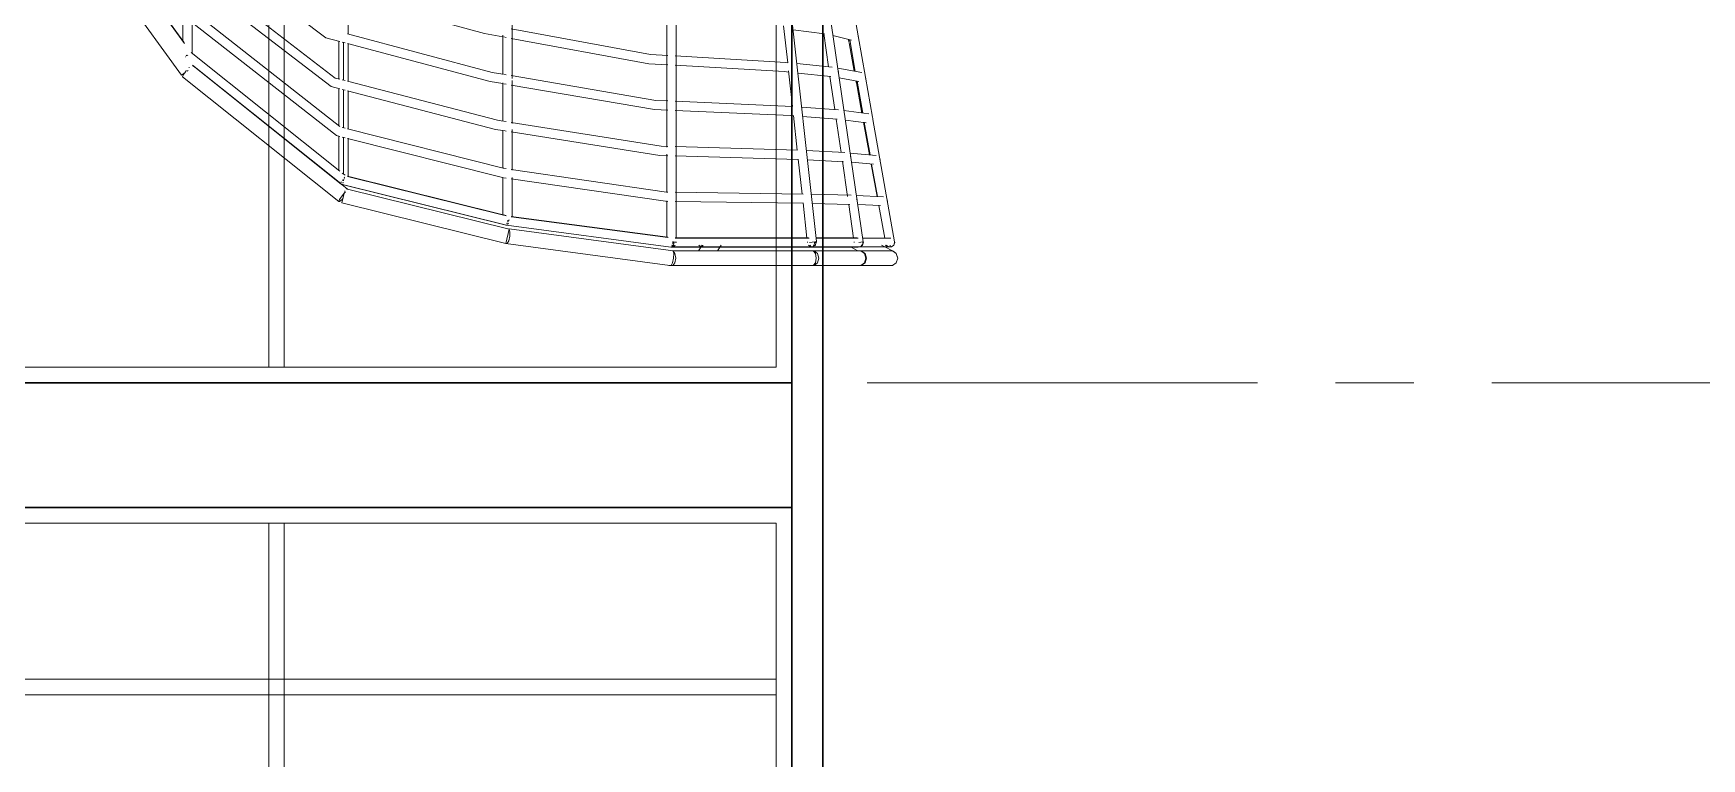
# Model space of a CAD drawing. Header units: millimetres. Extents: x 886808 to 1650903, y -1008069 to 230892.
# Drawn here: x 1046493 to 1051836, y -405387 to -403062 of the extents above; entities that cross this region are included whole.
import ezdxf

# ---------------------------------------------------------------- set-up
doc = ezdxf.new("R2010")
doc.units = ezdxf.units.MM
doc.linetypes.add('CENTER', pattern=[2, 1.25, -0.25, 0.25, -0.25])
doc.layers.get('0').update_dxf_attribs({"lineweight": 0})
for name, color, linetype, lineweight in [('03- Net Cua- 153', 153, 'Continuous', 9), ('8l NET TO', 8, 'Continuous', 9), ('A-Wall', 113, 'Continuous', 30), ('A_Dim', 8, 'Continuous', 5)]:
    doc.layers.add(name, color=color, linetype=linetype, lineweight=lineweight)

# ---------------------------------------------------------------- blocks, each defined once
blk = doc.blocks.new('A$C41046D4A')
at = {"transparency": 33554636}
for p, q in [((8479.1, 1451.8), (7879.1, 5551.6)), ((8329.2, 1453), (7881.1, 5535.3)), ((7850, 1758), (7850, 5323.7)), ((7355, 1984.3), (7355, 5281.4)), ((7880, 1464), (7880, 5274)), ((5827.1, 2750.3), (6304.9, 2088.1)), ((5827.4, 2751.1), (6302.9, 2092)), ((5795.7, 2678.9), (6295.7, 1985.9)), ((6327.1, 2432.1), (6758.4, 2106)), ((6327.1, 2332.2), (6788.2, 1976.8)), ((6327.1, 2294.5), (6775, 1949.4)), ((8462.8, 2112.6), (8439.5, 2244.8)), ((6327.1, 2195.4), (6802.9, 1821.8)), ((6827.1, 2239.5), (7266.5, 2119.9)), ((6830, 2117.9), (6830, 2238.7)), ((6300, 2096), (6300, 2178.8)), ((6327.1, 2157.5), (6791.7, 1792.7)), ((6330, 2056.9), (6330, 2155.3)), ((8237.3, 2025.5), (8224.3, 2143.9)), ((6758.4, 2106), (6802.9, 2094.2)), ((6800, 2095), (6800, 2095.4)), ((6800, 1973.8), (6800, 2095)), ((6810.4, 2092.2), (6819.6, 2089.8)), ((6815, 2091), (6815, 2091.5)), ((6815, 1969.9), (6815, 2091.5)), ((6815, 1969.9), (6815, 2091)), ((6815, 1969.9), (6815, 2091)), ((6827.1, 2118.7), (7290.9, 1995.3)), ((6827.1, 2087.8), (7284.1, 1966.2)), ((6830, 2087), (6830, 2087.7)), ((6830, 1966), (6830, 2087)), ((7266.5, 2119.9), (7325, 2109.1)), ((7325, 1988.9), (7325, 2114.9)), ((7327.9, 2108.6), (7335.4, 2107.2)), ((7352.1, 2134.5), (7797.6, 2052.4)), ((7352.1, 2104.1), (7792.5, 2023)), ((8254.7, 2131.8), (8355.2, 2119.1)), ((8368.2, 2012.9), (8352.6, 2119.5)), ((8382.3, 2113.3), (8441.8, 2098.5)), ((8433.5, 2093.2), (8432.1, 2100.9)), ((8433.5, 2100.6), (8433.5, 2091.6)), ((8450.6, 1999), (8434.1, 2089.8)), ((8453.9, 1998.3), (8436, 2100)), ((8463.5, 2112.2), (8462, 2116.7)), ((8486.1, 1980), (8462.8, 2112.3)), ((8463.5, 2112.2), (8463.5, 2108.6)), ((6309, 2045.4), (6307.9, 2044.7)), ((6308.5, 2044.5), (6308.4, 2044.5)), ((6308.6, 2044.7), (6308.5, 2044.5)), ((6312.1, 2049.8), (6311, 2048.2)), ((6312.7, 2050.5), (6312.1, 2049.8)), ((6314.5, 2049.4), (6315.8, 2050.4)), ((6327.1, 2059.2), (6802.9, 1678.6)), ((7797.6, 2052.4), (7852.9, 2049.2)), ((7877.1, 2047.7), (8231.3, 2026.8)), ((6295.7, 1985.9), (6307.7, 1994.5)), ((6302.1, 1988.2), (6299.1, 1981.1)), ((6299.1, 1981.1), (6799.1, 1581.1)), ((6305.3, 1992.7), (6302.1, 1988.2)), ((6310.1, 1999.8), (6307.1, 1995.5)), ((6311.1, 2001), (6310.1, 1999.8)), ((6317.2, 2001.4), (6314.2, 1999.2)), ((6319.9, 2011.3), (6319.4, 2010.7)), ((6320, 2011.4), (6319.9, 2011.3)), ((6330.8, 2018.2), (6805.5, 1638.5)), ((6331.2, 2018), (6334.3, 2013.7)), ((6331.6, 2017.4), (6808.3, 1636)), ((6334.1, 2013.5), (6334.3, 2013.7)), ((7290.9, 1995.3), (7325, 1989.5)), ((7327.9, 1989), (7335.4, 1987.7)), ((7352.1, 1984.8), (7814.9, 1905.5)), ((7355, 1975.4), (7355, 1984.3)), ((7792.5, 2023), (7852.9, 2019.5)), ((7877.1, 2018), (8225.9, 1997.5)), ((8225.9, 1997.5), (8240.5, 1996)), ((8231.3, 2026.8), (8237.2, 2026.2)), ((8252.5, 1886.3), (8240.1, 1999.7)), ((8266.6, 2023.3), (8379.6, 2011.7)), ((8269.9, 1993), (8375.6, 1982.2)), ((8388.2, 1875.8), (8372.6, 1982.5)), ((8397.6, 2009.1), (8474.2, 1994.5)), ((8399.6, 1996.4), (8399.3, 1997.5)), ((8399.5, 1996), (8399.6, 1996.4)), ((8402.1, 1977.9), (8465, 1965.9)), ((8486.8, 1979.7), (8485.4, 1984.1)), ((8508.8, 1851.4), (8486.1, 1979.8)), ((8486.8, 1979.7), (8486.8, 1976.1)), ((6775, 1949.4), (6802.9, 1942.1)), ((6788.2, 1976.8), (6802.9, 1973)), ((6800, 1942.9), (6800, 1943.4)), ((6800, 1824.1), (6800, 1942.9)), ((6810.4, 1971.1), (6819.6, 1968.7)), ((6810.4, 1940.2), (6819.6, 1937.8)), ((6815, 1939), (6815, 1939.6)), ((6815, 1817.6), (6815, 1939.6)), ((6815, 1817.6), (6815, 1939)), ((6815, 1817.6), (6815, 1939)), ((6827.1, 1966.7), (7308.2, 1841.7)), ((6827.1, 1935.8), (7301.8, 1812.5)), ((6830, 1935.1), (6830, 1935.9)), ((6830, 1813.8), (6830, 1935.1)), ((7284.1, 1966.2), (7325, 1959.2)), ((7325, 1839), (7325, 1962.2)), ((7327.9, 1958.7), (7335.4, 1957.4)), ((7352.1, 1954.6), (7810.2, 1876)), ((7355, 1954.1), (7355, 1968.9)), ((7355, 1834.3), (7355, 1954.1)), ((8475, 1864.9), (8456.4, 1967.6)), ((8456.8, 1967.5), (8456.8, 1963.2)), ((8457, 1963.8), (8456.8, 1963.2)), ((8477.5, 1864.6), (8459.4, 1967)), ((7810.2, 1876), (7852.9, 1874.1)), ((7814.9, 1905.5), (7852.9, 1903.8)), ((7877.1, 1902.7), (8252.5, 1886.3)), ((7877.1, 1873.1), (8247.8, 1856.8)), ((8252.5, 1886.3), (8252.7, 1886.3)), ((8252.7, 1886.3), (8252.8, 1886.3)), ((8281.9, 1884), (8399.8, 1874.9)), ((8417.5, 1872.9), (8497.4, 1861.9)), ((6810.4, 1818.8), (6819.6, 1816.4)), ((7308.2, 1841.7), (7325.6, 1839)), ((7327.9, 1838.6), (7335.4, 1837.4)), ((7352.1, 1834.7), (7832.2, 1758.5)), ((7355, 1831.1), (7355, 1834.3)), ((8247.8, 1856.8), (8255.8, 1856.2)), ((8268, 1745.9), (8255.7, 1857.3)), ((8285.2, 1853.9), (8396, 1845.4)), ((8408.3, 1738.7), (8392.7, 1845.6)), ((8418.3, 1861.4), (8418.2, 1861.5)), ((8418.2, 1861.3), (8418.3, 1861.4)), ((8419.6, 1859.7), (8419.2, 1860.9)), ((8419.5, 1859.3), (8419.6, 1859.7)), ((8421.9, 1842.5), (8488.3, 1833.3)), ((8480.1, 1835.7), (8480.1, 1834.9)), ((8480.4, 1835.5), (8480.1, 1834.9)), ((8499.3, 1731.1), (8480.3, 1835.7)), ((8501, 1731), (8482.6, 1835.4)), ((8510.1, 1847.2), (8508.8, 1851.4)), ((8509.5, 1847.3), (8508.8, 1851.4)), ((8509.7, 1846), (8509.5, 1847.3)), ((8510.1, 1843.7), (8509.7, 1846)), ((8510.1, 1847.2), (8510.1, 1843.7)), ((8579, 1452.2), (8510.1, 1843.7)), ((6791.7, 1792.7), (6802.9, 1789.8)), ((6800, 1790.6), (6800, 1791.2)), ((6800, 1680.9), (6800, 1790.6)), ((6810.4, 1787.9), (6819.6, 1785.6)), ((6815, 1786.8), (6815, 1787.5)), ((6815, 1668.9), (6815, 1787.5)), ((6815, 1668.9), (6815, 1786.8)), ((6815, 1668.9), (6815, 1786.8)), ((6827.1, 1814.5), (7325.6, 1688.1)), ((6827.1, 1783.7), (7319.4, 1658.8)), ((6830, 1783), (6830, 1783.9)), ((6830, 1661.5), (6830, 1783)), ((7301.8, 1812.5), (7325, 1808.8)), ((7325, 1688.2), (7325, 1810.4)), ((7327.9, 1808.4), (7335.4, 1807.2)), ((7352.1, 1804.5), (7827.9, 1729)), ((7355, 1804.1), (7355, 1811.9)), ((7355, 1683.8), (7355, 1804.1)), ((7827.9, 1729), (7852.9, 1728.2)), ((7832.2, 1758.5), (7852.9, 1757.9)), ((7850, 1755.8), (7850, 1758)), ((7850, 1728.3), (7850, 1732.8)), ((7850, 1611.6), (7850, 1728.3)), ((7877.1, 1757.2), (8268.9, 1745.9)), ((7877.1, 1727.5), (8269.7, 1716.2)), ((8269.7, 1716.2), (8271.2, 1716.1)), ((8283.4, 1605.3), (8271.2, 1716.5)), ((8297.2, 1744.5), (8420, 1738.1)), ((8300.5, 1714.6), (8416.4, 1708.5)), ((8428.9, 1597.6), (8412.4, 1710.4)), ((8437.4, 1736.6), (8520.7, 1729.2)), ((8438.3, 1725), (8438.1, 1725.4)), ((8438.2, 1724.5), (8438.3, 1725)), ((8439.7, 1723.1), (8439.2, 1724.4)), ((8439.5, 1722.6), (8439.7, 1723.1)), ((8533.4, 1714.8), (8532.1, 1718.8)), ((8533.4, 1714.8), (8533.4, 1711.4)), ((6810.4, 1672.6), (6819.6, 1665.2)), ((6817.3, 1659), (6817, 1658)), ((6818, 1656.7), (6817, 1655.5)), ((6818.3, 1657), (6818, 1656.7)), ((6827.1, 1662.2), (7326.4, 1538.6)), ((6827.1, 1661.5), (7327.5, 1537.6)), ((7319.4, 1658.8), (7325, 1658)), ((7325, 1538.9), (7325, 1658.8)), ((7325.6, 1688.1), (7326.6, 1687.9)), ((7327.9, 1687.8), (7335.4, 1686.7)), ((7327.9, 1657.6), (7335.4, 1656.5)), ((7352.1, 1684.2), (7849.4, 1611.6)), ((7355, 1682.1), (7355, 1683.8)), ((7355, 1653.6), (7355, 1658.4)), ((8441.8, 1706.9), (8511.6, 1700.7)), ((8523.6, 1597.5), (8504.8, 1701.3)), ((8524.5, 1597.5), (8506.2, 1701.2)), ((6805.9, 1639.7), (6805.5, 1638.5)), ((6805.5, 1638.5), (6805.9, 1638.5)), ((6807.3, 1642.8), (6806.8, 1641.8)), ((6808.6, 1644.7), (6807.3, 1642.8)), ((6808.3, 1636), (6809.3, 1635.8)), ((6809.3, 1635.8), (6827.6, 1621.2)), ((6809.3, 1635.8), (6810.4, 1635.5)), ((6809.3, 1576.7), (6817, 1607.8)), ((6810.4, 1635.5), (6809.8, 1635.9)), ((6817, 1607.8), (6810.1, 1599.8)), ((6811.5, 1635.5), (6810.4, 1635.5)), ((6810.4, 1635.5), (7335.4, 1505.5)), ((6812.1, 1649.8), (6810.9, 1648.1)), ((6811.8, 1637), (6811.6, 1635.9)), ((6811.6, 1635.9), (7336.6, 1505.9)), ((6813.6, 1651.6), (6812.1, 1649.8)), ((6813.3, 1642.9), (6812.5, 1639.6)), ((6815.4, 1651.5), (6814.3, 1647.1)), ((6817, 1655.5), (6816.5, 1655)), ((6819.9, 1611.3), (6817, 1607.8)), ((6818.8, 1615.2), (6818.4, 1613.5)), ((6820.5, 1611.9), (6819.9, 1611.3)), ((6823.2, 1622.2), (7345.7, 1492.9)), ((7352.1, 1654), (7845.6, 1581.9)), ((7355, 1532.8), (7355, 1653.6)), ((7849.4, 1611.6), (7852.9, 1611.5)), ((7877.1, 1611.2), (8286.4, 1605.3)), ((8312.5, 1604.7), (8440.1, 1601.3)), ((6802.1, 1588.2), (6799.1, 1581.1)), ((6799.1, 1581.1), (6802.1, 1581.1)), ((6810.1, 1599.8), (6802.1, 1588.2)), ((6802.1, 1581.1), (6810.1, 1588.2)), ((6809.3, 1576.7), (7334.3, 1446.7)), ((6810.1, 1588.2), (6813, 1591.6)), ((7845.6, 1581.9), (7852.9, 1581.8)), ((7850, 1466.8), (7850, 1583.4)), ((7877.1, 1581.5), (8286.8, 1575.6)), ((8298.9, 1464), (8286.5, 1577.2)), ((8315.8, 1574.9), (8436.8, 1571.7)), ((8448.5, 1464), (8432.7, 1571.8)), ((8457.4, 1600.3), (8543.9, 1596.6)), ((8458.3, 1588.6), (8457.9, 1589.4)), ((8458.1, 1587.6), (8458.3, 1588.6)), ((8459.7, 1586.4), (8459.2, 1588)), ((8459.5, 1585.9), (8459.7, 1586.4)), ((8461.6, 1571.2), (8534.8, 1568.1)), ((8547.9, 1464), (8528.9, 1568.8)), ((8548, 1464), (8529.6, 1568.7)), ((8556.7, 1582.3), (8555.5, 1586)), ((8556.7, 1582.3), (8556.7, 1579)), ((7327.9, 1538.2), (7335.4, 1536.3)), ((7327.9, 1537.5), (7335.4, 1535.6)), ((7335.4, 1505.5), (7334.8, 1505.9)), ((7336.5, 1505.5), (7335.4, 1505.5)), ((7335.4, 1505.5), (7337, 1505.1)), ((7336.8, 1507), (7336.6, 1505.9)), ((7337, 1505.1), (7863.3, 1434.9)), ((7338.3, 1512.9), (7337.5, 1509.6)), ((7339.5, 1505.6), (7338.6, 1505.6)), ((7340.4, 1521.5), (7339.3, 1517.1)), ((7340, 1506.5), (7339.5, 1505.6)), ((7342.3, 1511), (7341.3, 1509.1)), ((7342.6, 1512.4), (7342.3, 1511)), ((7344.1, 1519.8), (7343.5, 1516.7)), ((7344.2, 1521.2), (7344.1, 1519.8)), ((7344.2, 1522.2), (7344.6, 1522.2)), ((7344.6, 1522.2), (7344.9, 1522.2)), ((7352.1, 1533.2), (7852.9, 1466.5)), ((7352.1, 1532.7), (7852.9, 1466)), ((7355, 1532.8), (7355, 1532.8)), ((7334.3, 1446.7), (7345.7, 1492.9)), ((7335, 1446.2), (7334.6, 1447.8)), ((7339.2, 1446.2), (7335, 1446.2)), ((7335, 1446.2), (7860, 1376.2)), ((7343.8, 1455.2), (7339.2, 1446.2)), ((7343.7, 1493.4), (7345, 1493.4)), ((7346.9, 1469.8), (7343.8, 1455.2)), ((7345, 1493.4), (7345.1, 1493)), ((7345, 1493.4), (7870, 1423.4)), ((7345.4, 1491.8), (7347.4, 1484.3)), ((7347.4, 1484.3), (7346.9, 1469.8)), ((7852.9, 1466), (7853, 1465.9)), ((7853, 1465.9), (7854.5, 1465.7)), ((7869.1, 1449.8), (7868.5, 1446.7)), ((7868.8, 1451.8), (7869.6, 1451.8)), ((7869.2, 1451.2), (7869.1, 1449.8)), ((7869.6, 1451.8), (7870.1, 1451.8)), ((7873, 1448.1), (7870.9, 1447.8)), ((7871.1, 1449.8), (7873.3, 1449.8)), ((7871.1, 1449.8), (7873.3, 1449.8)), ((7871.1, 1449.8), (7873.3, 1449.8)), ((7871.1, 1449.8), (7873.3, 1449.8)), ((7871.3, 1451.7), (7877.1, 1451)), ((7873, 1448.1), (7871.7, 1441)), ((7872.9, 1452.3), (7873.3, 1449.8)), ((7873.3, 1449.8), (7873, 1448.1)), ((7877.1, 1464.6), (8303.9, 1464.6)), ((7877.1, 1464), (8305.9, 1464)), ((7877.1, 1451), (7880, 1449.8)), ((7879.2, 1452.3), (7880, 1449.8)), ((7880, 1462.5), (7880, 1464)), ((7880, 1449.8), (7880, 1452.3)), ((8300.5, 1449.8), (8300.2, 1452.3)), ((8306.7, 1449.8), (8315.5, 1450.9)), ((8315, 1449.8), (8314.9, 1450.8)), ((8315.5, 1450.9), (8324.2, 1451.6)), ((8323.3, 1449.8), (8321.7, 1441)), ((8323, 1451.5), (8323.3, 1449.8)), ((8329, 1450.9), (8323.3, 1449.8)), ((8323.3, 1449.8), (8328.4, 1449.8)), ((8323.3, 1449.8), (8328.4, 1449.8)), ((8323.3, 1449.8), (8328.4, 1449.8)), ((8324.2, 1451.6), (8329.3, 1451.6)), ((8328.4, 1449.8), (8326.5, 1443.1)), ((8327.7, 1452.3), (8328.4, 1449.8)), ((8327.9, 1464.6), (8460.3, 1464.6)), ((8328, 1464), (8462.7, 1464)), ((8329.3, 1451.6), (8329, 1450.9)), ((8329.3, 1451.6), (8329.3, 1452.3)), ((8450.6, 1449.8), (8450.2, 1452.3)), ((8465, 1449.8), (8477.9, 1451.7)), ((8476.2, 1442.2), (8477, 1443.1)), ((8477.5, 1446.5), (8476.5, 1443.1)), ((8476.9, 1441), (8479.7, 1449.8)), ((8477, 1443.1), (8477.5, 1446.5)), ((8477.3, 1464), (8567.1, 1464)), ((8478.4, 1449.8), (8477.5, 1446.5)), ((8478.2, 1452.3), (8477.6, 1453.6)), ((8477.8, 1451.8), (8478.4, 1449.8)), ((8477.9, 1449.8), (8478.2, 1452.3)), ((8477.9, 1451.7), (8479.1, 1451.8)), ((8478.4, 1449.8), (8479.7, 1449.8)), ((8478.4, 1449.8), (8479.7, 1449.8)), ((8478.4, 1449.8), (8479.7, 1449.8)), ((8479.7, 1449.8), (8479.1, 1451.8)), ((8479.1, 1451.8), (8479.1, 1451.8)), ((8579.7, 1449.8), (8576.9, 1441)), ((8577.1, 1441), (8580, 1449.8)), ((8578.4, 1452.1), (8579, 1452.2)), ((8580, 1449.8), (8578.9, 1453.2)), ((8579, 1452.2), (8579.3, 1451.2)), ((8579.3, 1451.2), (8579.7, 1449.8)), ((7863.3, 1434.9), (8020.1, 1434.9)), ((7864.5, 1435.6), (7863.6, 1435.6)), ((7865, 1436.5), (7864.5, 1435.6)), ((7864.7, 1435.5), (7865, 1435.6)), ((7865, 1435.5), (7864.8, 1435.5)), ((7867.6, 1435.6), (7865, 1435.6)), ((7865, 1435.6), (7867.6, 1435.5)), ((7865, 1435.6), (7865, 1435.5)), ((7867.6, 1435.5), (7865, 1435.5)), ((7867.3, 1441), (7866.3, 1439.1)), ((7867.6, 1442.4), (7867.3, 1441)), ((7871.7, 1441), (7867.6, 1435.5)), ((7869.5, 1435.5), (7867.6, 1435.6)), ((7869.5, 1435.5), (7867.6, 1435.5)), ((7868.6, 1423.5), (7869.3, 1423.5)), ((7871.9, 1399.8), (7868.8, 1385.2)), ((7869.3, 1423.5), (7869.4, 1423.4)), ((8319.3, 1423.5), (7869.3, 1423.5)), ((7869.5, 1435.5), (7869.6, 1435.5)), ((7873.9, 1438.6), (7869.6, 1435.6)), ((7869.6, 1435.5), (7869.6, 1435.6)), ((7869.7, 1435.5), (7869.6, 1435.5)), ((7869.6, 1435.5), (7869.6, 1435.5)), ((7873.9, 1438.6), (7869.7, 1435.5)), ((7959.5, 1435.5), (7869.7, 1435.5)), ((7870, 1423.4), (7872.4, 1414.3)), ((7870.3, 1422.2), (7876.2, 1414.5)), ((7872.4, 1414.3), (7871.9, 1399.8)), ((7877, 1440.9), (7873.9, 1438.6)), ((7876.2, 1414.5), (7878.9, 1399.8)), ((7878.9, 1399.8), (7876.2, 1385.1)), ((7877, 1440.9), (7877, 1441)), ((7877.1, 1441), (7877, 1440.9)), ((7877, 1440.9), (7877, 1440.9)), ((7877.1, 1441), (7877.1, 1441)), ((7963.3, 1441), (7951.1, 1423.5)), ((7959.8, 1435.9), (7952.9, 1441)), ((7960.5, 1435.6), (7953, 1441)), ((7959.9, 1435.5), (7959.5, 1435.5)), ((7960.3, 1435.5), (7959.8, 1435.9)), ((7960.3, 1435.5), (7959.9, 1435.5)), ((7960.4, 1435.5), (7960.3, 1435.5)), ((7965, 1435.5), (7960.4, 1435.5)), ((7965.1, 1435.6), (7960.5, 1435.6)), ((7965, 1441), (7965, 1435.5)), ((7965.1, 1435.5), (7965, 1435.5)), ((7965, 1435.5), (7965, 1435.5)), ((7965.1, 1435.5), (8020.5, 1435.5)), ((8024.3, 1441), (8012.2, 1423.5)), ((8439.3, 1434.9), (8020.1, 1434.9)), ((8020.5, 1435.5), (8310.9, 1435.5)), ((8310.9, 1435.5), (8304.1, 1441)), ((8312.4, 1435.5), (8308.3, 1441)), ((8312.4, 1435.5), (8310.9, 1435.5)), ((8317.6, 1435.5), (8312.4, 1435.5)), ((8321.7, 1441), (8317.6, 1435.5)), ((8319.1, 1435.5), (8317.6, 1435.5)), ((8320.5, 1436.6), (8319.1, 1435.5)), ((8319.1, 1435.5), (8438.2, 1435.5)), ((8319.3, 1423.5), (8326.2, 1414.5)), ((8319.3, 1423.5), (8321.9, 1423.5)), ((8321.9, 1423.5), (8333.1, 1414.5)), ((8321.9, 1423.5), (8471.9, 1423.5)), ((8325.9, 1441), (8323.4, 1438.9)), ((8326.2, 1442.2), (8325.9, 1441)), ((8326.2, 1414.5), (8328.9, 1399.8)), ((8328.9, 1399.8), (8326.2, 1385.1)), ((8333.1, 1414.5), (8337.4, 1399.8)), ((8337.4, 1399.8), (8333.1, 1385.1)), ((8438.2, 1435.5), (8436.2, 1436.5)), ((8462.1, 1423.5), (8438.2, 1435.5)), ((8438.2, 1435.5), (8460.4, 1435.5)), ((8439.3, 1434.9), (8463.1, 1434.9)), ((8459.1, 1436.5), (8460.4, 1435.5)), ((8460.9, 1435.5), (8459.6, 1436.5)), ((8460.2, 1436.5), (8463.1, 1434.9)), ((8460.4, 1435.5), (8460.9, 1435.5)), ((8460.9, 1435.5), (8462, 1435.5)), ((8465, 1435.5), (8462, 1435.5)), ((8463.1, 1434.9), (8471.3, 1436.5)), ((8465, 1436.5), (8465, 1435.5)), ((8466.1, 1435.5), (8465, 1435.5)), ((8469.1, 1435.5), (8466.1, 1435.5)), ((8470.4, 1436.5), (8469.1, 1435.5)), ((8469.6, 1435.5), (8469.1, 1435.5)), ((8469.6, 1435.5), (8470.9, 1436.5)), ((8469.6, 1435.5), (8548.9, 1435.5)), ((8471.3, 1436.5), (8475.1, 1441)), ((8471.9, 1437.2), (8476.9, 1441)), ((8471.9, 1423.5), (8483.1, 1414.5)), ((8471.9, 1423.5), (8472.6, 1423.5)), ((8472.6, 1423.5), (8484.9, 1414.5)), ((8472.6, 1423.5), (8572.6, 1423.5)), ((8475.9, 1441), (8473.4, 1438.9)), ((8476.2, 1442.2), (8475.9, 1441)), ((8483.1, 1414.5), (8487.4, 1399.8)), ((8487.4, 1399.8), (8483.1, 1385.1)), ((8485.7, 1411.7), (8483.6, 1412.8)), ((8484.9, 1414.5), (8489.6, 1399.8)), ((8489.6, 1399.8), (8484.9, 1385.1)), ((8548.9, 1435.5), (8538, 1441)), ((8548.9, 1435.5), (8560.4, 1435.5)), ((8572.7, 1423.5), (8548.9, 1435.5)), ((8549.5, 1441), (8549.4, 1441)), ((8560.1, 1435.6), (8549.5, 1441)), ((8557.7, 1437.4), (8552.9, 1441)), ((8558.5, 1436.8), (8553, 1441)), ((8560.4, 1435.6), (8553.1, 1441)), ((8560.1, 1435.6), (8558.5, 1436.8)), ((8560.2, 1435.6), (8560.1, 1435.6)), ((8569.3, 1435.6), (8560.2, 1435.6)), ((8560.4, 1435.5), (8560.3, 1435.6)), ((8560.4, 1435.5), (8560.4, 1435.6)), ((8569.6, 1435.5), (8560.4, 1435.5)), ((8560.4, 1435.5), (8560.4, 1435.5)), ((8565, 1441), (8565, 1435.6)), ((8565, 1435.6), (8565, 1435.5)), ((8576.7, 1441), (8569.3, 1435.6)), ((8569.6, 1435.5), (8577.1, 1441)), ((8576.9, 1441), (8569.6, 1435.5)), ((8569.6, 1435.5), (8569.6, 1435.5)), ((8572.6, 1423.5), (8572.7, 1423.5)), ((8572.6, 1423.5), (8572.7, 1423.4)), ((8572.7, 1423.5), (8572.9, 1423.4)), ((8572.7, 1423.4), (8573, 1423.4)), ((8572.7, 1423.4), (8584.9, 1414.5)), ((8572.9, 1423.4), (8578.1, 1419.7)), ((8573, 1423.4), (8585.1, 1414.4)), ((8578.1, 1419.7), (8585.2, 1414.5)), ((8584.9, 1414.5), (8589.6, 1399.8)), ((8589.6, 1399.8), (8584.9, 1385.1)), ((8585.1, 1414.4), (8588.8, 1402.2)), ((8585.2, 1414.5), (8590, 1399.8)), ((8590, 1399.8), (8585.2, 1385.1)), ((7857.3, 1376), (7856.4, 1376.7)), ((7860.7, 1376), (7857.3, 1376)), ((7864.2, 1376.2), (7860, 1376.2)), ((7860.7, 1376), (7860.6, 1376.2)), ((7869.3, 1376), (7860.7, 1376)), ((7868.8, 1385.2), (7864.2, 1376.2)), ((7876.2, 1385.1), (7869.3, 1376)), ((7869.3, 1376), (8319.3, 1376)), ((8326.2, 1385.1), (8319.3, 1376)), ((8321.9, 1376), (8319.3, 1376)), ((8333.1, 1385.1), (8321.9, 1376)), ((8321.9, 1376), (8471.9, 1376)), ((8483.1, 1385.1), (8471.9, 1376)), ((8472.6, 1376), (8471.9, 1376)), ((8484.9, 1385.1), (8472.6, 1376)), ((8472.6, 1376), (8572.6, 1376)), ((8584.9, 1385.1), (8572.6, 1376)), ((8572.7, 1376), (8572.6, 1376)), ((8585.2, 1385.1), (8572.7, 1376))]:
    blk.add_line(p, q, dxfattribs=at)

msp = doc.modelspace()

# ---------------------------------------------------------------- linework, layer by layer
at = {"layer": '03- Net Cua- 153', "linetype": 'Continuous', "transparency": 33554636}
for points in [[(1041771.4, -400982.5), (1048921.4, -400982.5), (1048921.4, -404182.5), (1041771.4, -404182.5)], [(1041821.4, -401032.5), (1048871.4, -401032.5), (1048871.4, -404132.5), (1041821.4, -404132.5)], [(1047296.4, -401032.5), (1047246.4, -401032.5), (1047246.4, -404132.5), (1047296.4, -404132.5)], [(1041771.4, -404582.5), (1048921.4, -404582.5), (1048921.4, -407782.5), (1041771.4, -407782.5)], [(1041821.4, -404632.5), (1048871.4, -404632.5), (1048871.4, -407732.5), (1041821.4, -407732.5)], [(1047296.4, -404632.5), (1047246.4, -404632.5), (1047246.4, -407732.5), (1047296.4, -407732.5)], [(1041821.4, -405132.5), (1048871.4, -405132.5), (1048871.4, -405182.5), (1041821.4, -405182.5)]]:
    msp.add_lwpolyline(points, close=True, dxfattribs=at)
at = {"layer": '8l NET TO', "color": 251, "linetype": 'CENTER', "ltscale": 1000, "true_color": 0x636466, "transparency": 33554636}
for p, q in [((1048921.4, -415457.7), (1048921.4, -396873.3)), ((1013163.7, -404182.5), (1057280.6, -404182.5))]:
    msp.add_line(p, q, dxfattribs=at)
at = {"layer": 'A-Wall', "transparency": 33554636}
for points in [[(1049021.4, -407732.5), (1049021.4, -397682.5), (1048921.4, -397682.5), (1048921.4, -412432.5), (1049021.4, -412432.5)], [(1048921.4, -403982.5), (1048921.4, -399782.5), (1027906.4, -399782.5)]]:
    msp.add_lwpolyline(points, dxfattribs=at)
msp.add_lwpolyline([(1041771.4, -404182.5), (1048921.4, -404182.5), (1048921.4, -404582.5), (1041771.4, -404582.5)], close=True, dxfattribs=at)

# ---------------------------------------------------------------- block references
at = {"layer": 'A_Dim', "transparency": 33554636}
msp.add_blockref('A$C41046D4A', (1040671.4, -405182.5), dxfattribs=at)

doc.saveas('drawing.dxf')
